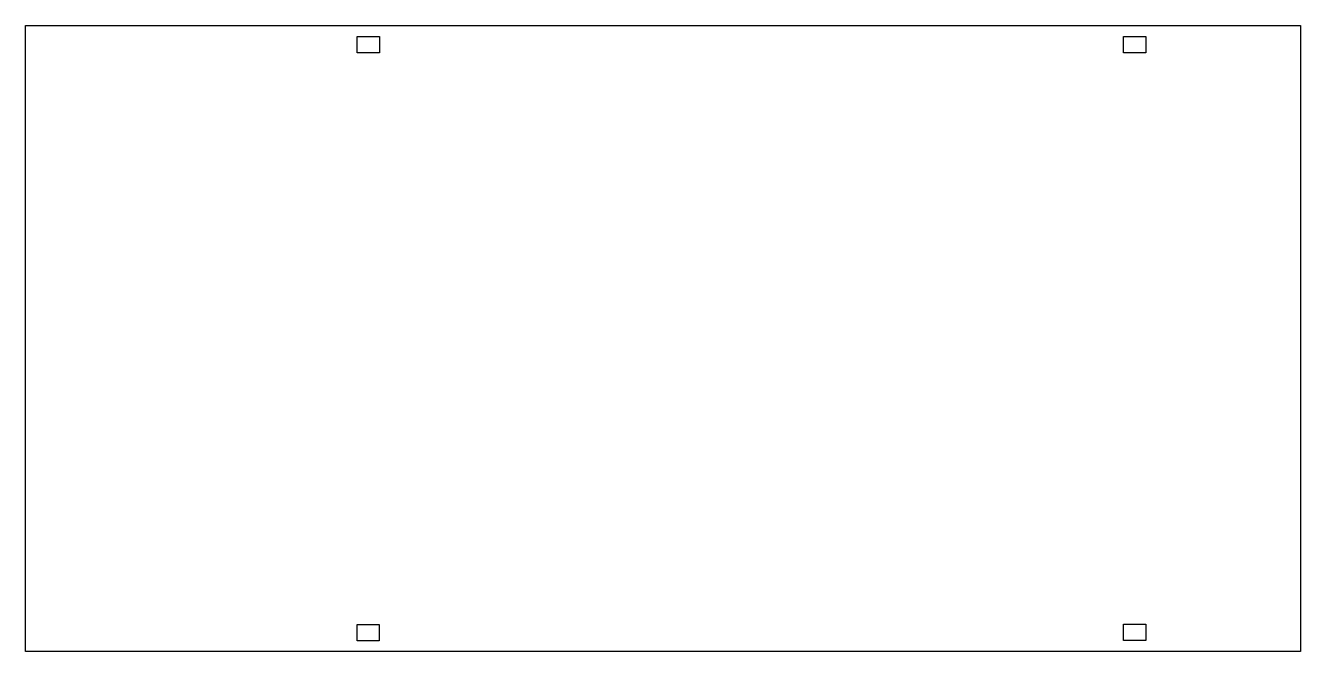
# Model space of a CAD drawing. Extents: x -430 to 39, y -10 to 220.
import ezdxf

# ---------------------------------------------------------------- set-up
doc = ezdxf.new("R2010")
doc.units = 0
doc.layers.get('0').update_dxf_attribs({"linetype": 'continuous'})

# ---------------------------------------------------------------- blocks, each defined once
blk = doc.blocks.new('SKETCH009')
at = {"color": 7}
for points in [[(-429.83, 220.05), (38.85, 220.05), (38.85, -9.95), (-429.83, -9.95)], [(-307.9, 215.97), (-299.7, 215.97), (-299.7, 209.97), (-307.9, 209.97)], [(-26.22, 216), (-18.02, 216), (-18.02, 210), (-26.22, 210)], [(-307.97, 0.02), (-299.77, 0.02), (-299.77, -5.98), (-307.97, -5.98)], [(-26.26, 0.03), (-18.06, 0.03), (-18.06, -5.97), (-26.26, -5.97)]]:
    blk.add_lwpolyline(points, close=True, dxfattribs=at)

msp = doc.modelspace()

# ---------------------------------------------------------------- block references
at = {"color": 7}
msp.add_blockref('SKETCH009', (0, 0), dxfattribs=at)

doc.saveas('drawing.dxf')
